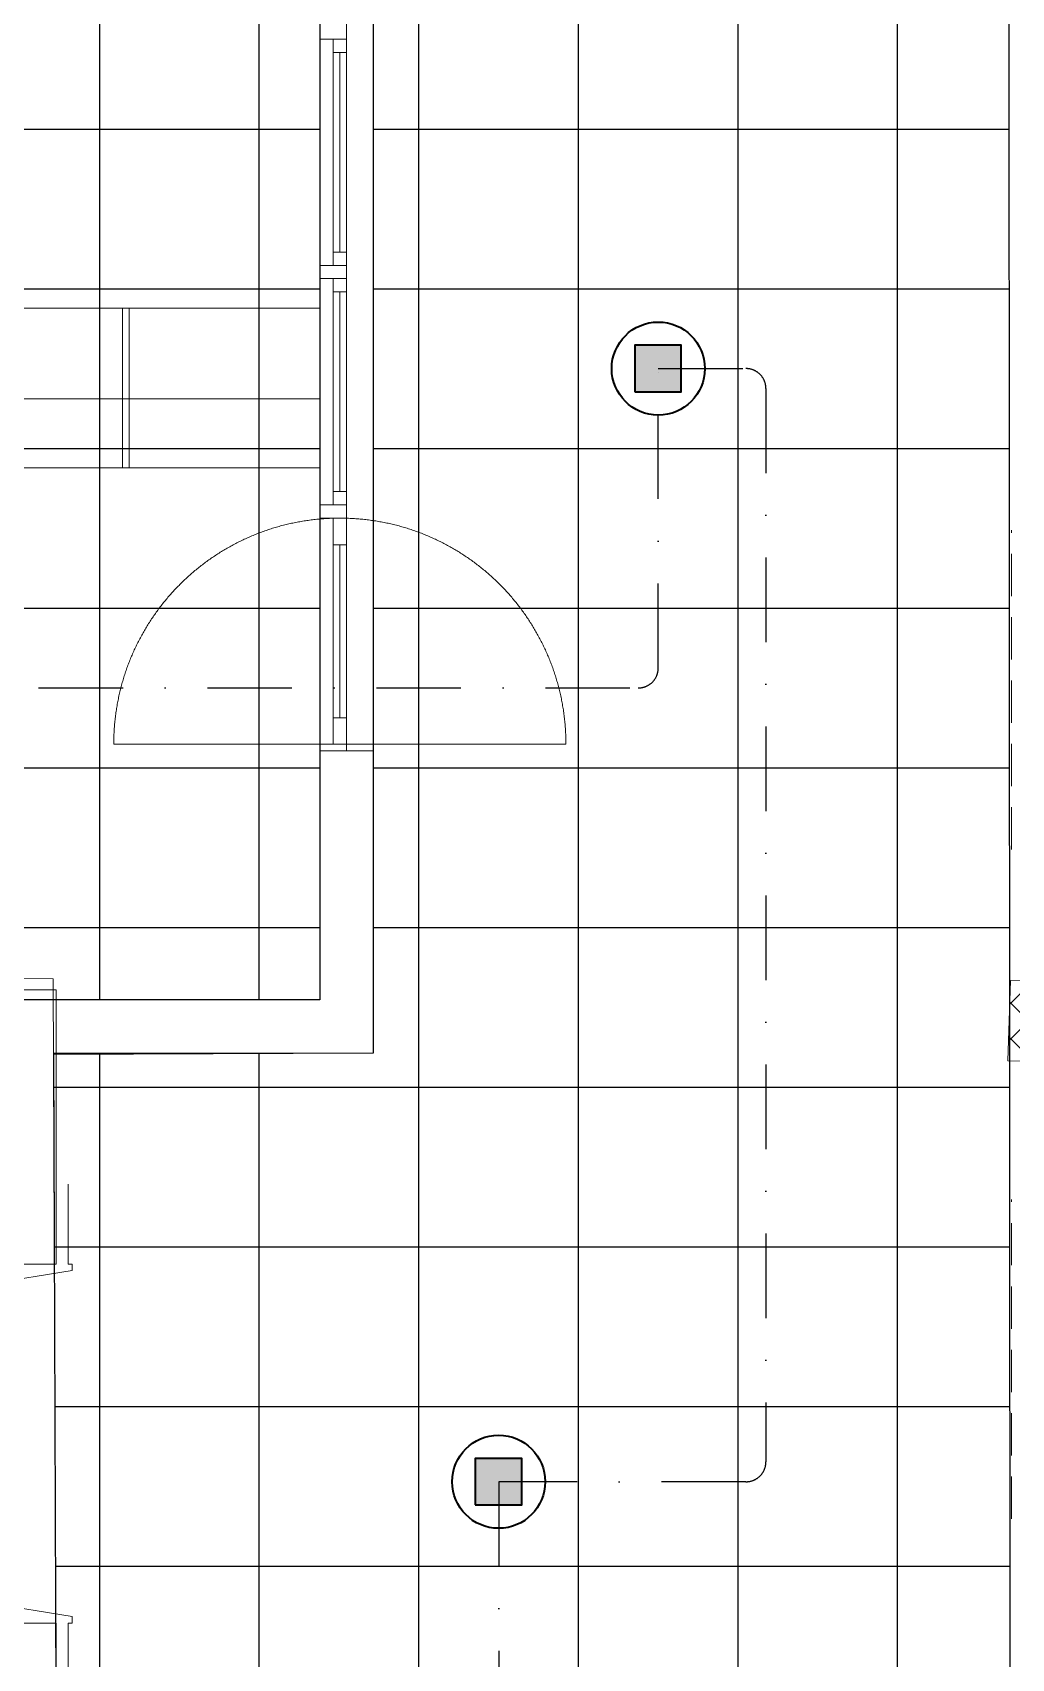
# Model space of a CAD drawing. Header units: inches. Extents: x -12418 to 472786, y -29325 to 19878.
# Drawn here: x 1547 to 5228, y -947 to 5163 of the extents above; entities that cross this region are included whole.
import ezdxf

# ---------------------------------------------------------------- set-up
doc = ezdxf.new("R2010")
doc.units = ezdxf.units.IN
doc.header["$LTSCALE"] = 25
doc.header["$MEASUREMENT"] = 0
for name, pattern in [('00-Ground Floor$0$DASHED', [0.75, 0.5, -0.25]), ('00-Ground Floor$0$HIDDEN', [9.525, 6.35, -3.175]), ('DASHDOT', [25.4, 12.7, -6.35, 0, -6.35])]:
    doc.linetypes.add(name, pattern=pattern)
doc.layers.get('0').update_dxf_attribs({"color": 8})
for name, color, linetype, lineweight in [('00-Ground Floor$0$Aluminum', 251, 'Continuous', 5), ('00-Ground Floor$0$C-HYDR-CTCH', 251, 'Continuous', 5), ('00-Ground Floor$0$Cabin', 7, 'Continuous', 5), ('00-Ground Floor$0$Hatch', 254, 'Continuous', 5), ('00-Ground Floor$0$LOADING', 253, 'Continuous', 5), ('00-Ground Floor$0$Structure', 251, 'Continuous', 5), ('00-Ground Floor$0$Walls', 251, 'Continuous', 5), ('E-LITE-CLNG-CNDT', 6, 'DASHDOT', 35), ('T-INTC-CLNG @ 100', 33, 'Continuous', 35), ('T-INTC-DEVC-NUMB', 2, 'Continuous', 25), ('T-SOUN-CLNG-CNDT', 3, 'DASHDOT', 25)]:
    doc.layers.add(name, color=color, linetype=linetype, lineweight=lineweight)
doc.layers.add('00-Ground Floor$0$False Ceiling', color=251, linetype='Continuous')
doc.styles.add('DC_Simplex', font='SIMPLEX.shx', dxfattribs={"width": 0.7})

# ---------------------------------------------------------------- blocks, each defined once
blk = doc.blocks.new('00-Ground Floor$0$A$Ce9e1c4c3')
at = {"layer": '00-Ground Floor$0$False Ceiling', "color": 254, "linetype": 'Continuous'}
for p, q in [((-98200, 1527.6), (-98200, 8602.6)), ((-97600, 1527.6), (-97600, 8602.6)), ((-97000, -12797.4, 0), (-97000, 8602.6)), ((-96400, -12797.4, 0), (-96400, 8602.6)), ((-95800, -12797.4, 0), (-95800, 8602.6)), ((-95200, -12797.4, 0), (-95200, 8602.6)), ((-101672.1, 4800), (-97372.1, 4800)), ((-97171.9, 4800), (-94780.4, 4800)), ((-101672.1, 4200), (-97372.1, 4200)), ((-97171.9, 4200), (-94780.1, 4200)), ((-101672.1, 3600), (-97372.1, 3600)), ((-97171.9, 3600), (-94779.7, 3600)), ((-101672.1, 3000), (-97372.1, 3000)), ((-97171.9, 3000), (-94779.4, 3000)), ((-101672.1, 2400), (-97372.1, 2400)), ((-97171.9, 2400), (-94779, 2400)), ((-101672.1, 1800), (-97372.1, 1800)), ((-97171.8, 1800), (-94778.7, 1800)), ((-98200, -12797.4, 0), (-98200, 1323.5)), ((-97600, -12797.4, 0), (-97600, 1325.9)), ((-98373.7, 1200), (-94778.3, 1200)), ((-98371.4, 600), (-94777.9, 600)), ((-98369, 0), (-94777.6, 0)), ((-98366.7, -600), (-94777.2, -600))]:
    blk.add_line(p, q, dxfattribs=at)
at = {"layer": '00-Ground Floor$0$False Ceiling', "color": 254}
for p, q in [((-97372.1, 8602.6), (-97372.1, 1527.6)), ((-97172.1, 8602.6, 0), (-97171.8, 1327.6, 0)), ((-94772.1, -9197.4, 0), (-94782.7, 8602.6, 0)), ((-97372.1, 1527.6), (-101672.1, 1527.6)), ((-97171.8, 1327.6, 0), (-98374.2, 1322.9, 0)), ((-98374.2, 1322.9, 0), (-98364, -1285, 0))]:
    blk.add_line(p, q, dxfattribs=at)
blk = doc.blocks.new('00-Ground Floor')
at = {"layer": '00-Ground Floor$0$Hatch'}
h = blk.add_hatch(dxfattribs=at)
h.set_pattern_fill('ANSI37', color=256, scale=30)
h.set_pattern_definition([(45, (-1981.42, -13099.68), (-67.35192, 67.35192), []), (135, (-1981.42, -13099.68), (-67.35192, -67.35192), [])])
h.paths.add_polyline_path([(48971.2, 8818.2), (48367.3, 8810.1), (48371.2, 8521.7), (48975.1, 8529.8)])
h.paths.add_polyline_path([(41810.5, 8810.5), (41227, 8805), (41207, 8513.7), (41790.5, 8519.1)])
h.paths.add_polyline_path([(27433.5, 8803.1), (26834.4, 8799), (26828.7, 8506), (27427.8, 8510)])
h.paths.add_polyline_path([(34618.7, 8805.3), (34017.5, 8797.8), (34009.3, 8512.1), (34610.5, 8519.6)])
h.paths.add_polyline_path([(20214.3, 8812.4), (19607.8, 8790.5), (19622.4, 8498), (20228.8, 8519.8)])
h.paths.add_polyline_path([(13477.7, 8802), (12255.7, 8825.9), (12249.3, 8529.8), (13471.3, 8505.8)])
h.paths.add_polyline_path([(13491.8, 1601.9), (12276.8, 1586.2), (12263.3, 1293.7), (13478.3, 1309.4)])
h.paths.add_polyline_path([(13465.7, -5591.3), (12262.6, -5607.3), (12256.9, -5900.3), (13460, -5884.3)])
h.paths.add_polyline_path([(13484.2, -12790), (12287.5, -12801.4), (12290.4, -13095.9), (13487, -13084.4)])
h.paths.add_polyline_path([(5849.2, -12787.9), (5245.6, -12791.6), (5256.3, -13077.1), (5859.8, -13073.4)])
h.paths.add_polyline_path([(5833.8, -5589.9), (5236.9, -5588.3), (5236.8, -5889.5), (5833.6, -5891)])
h.paths.add_polyline_path([(5843.6, 1599.7), (5224.3, 1600.9), (5213.7, 1298), (5833, 1296.7)])
h.paths.add_polyline_path([(5820.3, 8779.1), (5219.7, 8793.5), (5216, 8503.9), (5816.7, 8489.4)])
h.paths.add_polyline_path([(-1378.8, 8777.2), (-1981.4, 8799.9), (-1979.5, 8511.6), (-1376.9, 8488.9)])
h.paths.add_polyline_path([(-1371.1, -5601.1), (-1973.1, -5608.1), (-1969.7, -5899.7), (-1367.7, -5892.7)])
h.paths.add_polyline_path([(-1353.5, -12795.7), (-1951.9, -12796.7), (-1947.1, -13097.4), (-1348.7, -13096.4)])
h.paths.add_polyline_path([(20233.2, -12782.5), (19627.5, -12795.4), (19633.2, -13096.6), (20238.9, -13083.7)])
h.paths.add_polyline_path([(20226.6, -5590), (19632.3, -5607.6), (19634.4, -5904.1), (20228.7, -5886.6)])
h.paths.add_polyline_path([(20217.9, 1618), (19619, 1610.4), (19623, 1310.2), (20221.9, 1317.9)])
h.paths.add_polyline_path([(27418.3, 1602.8), (26816.3, 1607.5), (26820.6, 1315.3), (27422.5, 1310.7)])
h.paths.add_polyline_path([(27422, -5579.9), (26818.1, -5597.5), (26831.6, -5897.5), (27431.7, -5876.5)])
h.paths.add_polyline_path([(27438.1, -12795.9), (26834.3, -12789.3), (26831.9, -13075), (27435.7, -13081.6)])
h.paths.add_polyline_path([(34636.6, -12785.4), (34039.3, -12800), (34048.3, -13099.7), (34645.6, -13085.1)])
h.paths.add_polyline_path([(34629.3, -5597.1), (34028, -5595.2), (34029.2, -5892.4), (34630.4, -5894.3)])
h.paths.add_polyline_path([(34592.8, 1606.7), (34012, 1611.4), (34031.7, 1321.6), (34612.5, 1316.9)])
h.paths.add_polyline_path([(41796.2, 1606), (41198.6, 1619.8), (41200.6, 1327.8), (41798.2, 1314.1)])
h.paths.add_polyline_path([(41797.2, -5592.6), (41228.8, -5600.2), (41230.6, -5894.3), (41799, -5886.7)])
h.paths.add_polyline_path([(41834.3, -12789.7), (41229, -12792.4), (41230.4, -13096.9), (41835.6, -13094.3)])
h.paths.add_polyline_path([(49008.5, -12790.2), (48420.5, -12774.1), (48407.3, -13081.4), (48995.3, -13097.4)])
h.paths.add_polyline_path([(48992.7, -5590.8), (48389.5, -5589.7), (48387.5, -5886.2), (48990.7, -5887.3)])
at = {"layer": '00-Ground Floor$0$Aluminum'}
for p, q in [((2627.9, 2463, 0), (2627.9, 7863, 0)), ((2727.9, 7863, 0), (2727.9, 2463, 0)), ((2627.9, 5138, 0), (2727.9, 5138, 0)), ((2677.9, 4288, 0), (2677.9, 5138, 0)), ((2677.9, 5088, 0), (2727.9, 5088, 0)), ((2702.9, 4338, 0), (2702.9, 5088, 0)), ((2627.9, 4288, 0), (2727.9, 4288, 0)), ((2677.9, 4338, 0), (2727.9, 4338, 0)), ((2627.9, 4238, 0), (2727.9, 4238, 0)), ((2677.9, 3388, 0), (2677.9, 4238, 0)), ((2677.9, 4188, 0), (2727.9, 4188, 0)), ((2702.9, 3438, 0), (2702.9, 4188, 0)), ((2677.9, 3438, 0), (2727.9, 3438, 0)), ((2627.9, 3388, 0), (2727.9, 3388, 0)), ((2627.9, 3338, 0), (2727.9, 3338, 0)), ((2677.9, 2488, 0), (2677.9, 3338, 0)), ((2677.9, 3238, 0), (2727.9, 3238, 0)), ((2702.9, 2588, 0), (2702.9, 3238, 0)), ((2677.9, 2588, 0), (2727.9, 2588, 0)), ((2627.9, 2488, 0), (2727.9, 2488, 0))]:
    blk.add_line(p, q, dxfattribs=at)
at = {"layer": '00-Ground Floor$0$Aluminum', "linetype": '00-Ground Floor$0$HIDDEN'}
for p, q in [((5227.9, 2092.6, 0), (5227.9, 3292.6, 0)), ((5227.9, -422.4, 0), (5227.9, 777.6, 0))]:
    blk.add_line(p, q, dxfattribs=at)
at = {"layer": '00-Ground Floor$0$Aluminum', "linetype": '00-Ground Floor$0$DASHED', "ltscale": 300}
blk.add_line((1852.9, 2488, 0), (3552.9, 2488, 0), dxfattribs=at)
blk.add_arc((2702.9, 2488, 0), 850, 0, 180, dxfattribs=at)
at = {"layer": '00-Ground Floor$0$C-HYDR-CTCH', "flags": 128}
for points in [[(-1853.1, 1610.2), (-1841.7, -1281.3), (1636, -1285), (1624.7, 1606.5), (-1853.1, 1610.2)], [(5224.3, 1600.9), (5213.7, 1298), (5833, 1296.7), (5843.6, 1599.7), (5224.3, 1600.9)]]:
    blk.add_lwpolyline(points, dxfattribs=at)
at = {"layer": '00-Ground Floor$0$Cabin'}
for points in [[(1386, 530), (1386, 460), (1696, 510), (1696, 535), (1681, 535), (1681, 835)], [(1411, -815), (1411, -815), (1386, -815), (1386, -740), (1696, -790), (1696, -815), (1681, -815), (1681, -1115)]]:
    blk.add_lwpolyline(points, dxfattribs=at)
at = {"layer": '00-Ground Floor$0$LOADING'}
for p, q in [((-1672.1, 4127.6, 0), (2627.9, 4127.6, 0)), ((1886.4, 3527.6, 0), (1886.4, 4127.6, 0)), ((1911.4, 3527.6, 0), (1911.4, 4127.6, 0)), ((-1672.1, 3786.4, 0), (2627.9, 3786.4, 0)), ((-1672.1, 3527.6, 0), (2627.9, 3527.6, 0))]:
    blk.add_line(p, q, dxfattribs=at)
at = {"layer": '00-Ground Floor$0$Structure'}
for points in [[(1636, 535), (1411, 535), (1411, 1340), (-1589, 1340), (-1589, -1060), (1411, -1060), (1411, -815), (1636, -815), (1636, -1285), (-1814, -1285), (-1814, 1565)], [(-1514, 1565), (1636, 1565), (1636, 535)]]:
    blk.add_lwpolyline(points, dxfattribs=at)
at = {"layer": '00-Ground Floor$0$Walls'}
for p, q in [((2627.9, 2463, 0), (2827.9, 2463, 0)), ((2627.9, 1527.6, 0), (2627.9, 2463, 0)), ((2827.9, 1327.6, 0), (2827.9, 2463, 0)), ((1625, 1527.5), (2627.9, 1527.6, 0)), ((1625.8, 1327.5), (2827.9, 1327.6, 0))]:
    blk.add_line(p, q, dxfattribs=at)
at = {"layer": '00-Ground Floor$0$False Ceiling', "color": 254}
blk.add_blockref('00-Ground Floor$0$A$Ce9e1c4c3', (100000, 0), dxfattribs=at)
blk = doc.blocks.new('DC_PA-CL-Speaker')
blk.add_hatch(color=256).paths.add_polyline_path([(-0.883, -0.87), (0.865, -0.87), (0.865, 0.878), (-0.883, 0.878)])
blk.add_lwpolyline([(-0.883, -0.87), (0.865, -0.87), (0.865, 0.878), (-0.883, 0.878)], close=True)
blk.add_circle((0, 0), 1.75)
at = {"layer": 'T-INTC-DEVC-NUMB', "style": 'DC_Simplex', "width": 0.7}
blk.add_attdef('DC_CONTROL', (3.364, 2.471), '', height=2, rotation=360, dxfattribs=at)

msp = doc.modelspace()

# ---------------------------------------------------------------- linework, layer by layer
at = {"layer": 'T-SOUN-CLNG-CNDT'}
for points in [[(300, 2700), (3825, 2700, 0.414214), (3900, 2775), (3900, 3900)], [(3900, 3900), (4229.8, 3900, -0.414214), (4304.8, 3825), (4304.8, -208.2, -0.414214), (4229.8, -283.2), (3300, -283.2)], [(3300, -283.2), (3300, -2007.8, -0.414214), (3225, -2082.8), (-2100, -2082.8)]]:
    msp.add_lwpolyline(points, format="xyb", dxfattribs=at)

# ---------------------------------------------------------------- block references
at = {"layer": 'E-LITE-CLNG-CNDT'}
msp.add_blockref('00-Ground Floor', (0, 0), dxfattribs=at)
at = {"layer": 'T-INTC-CLNG @ 100', "xscale": 100, "yscale": 100, "zscale": 100}
for p in [(3900, 3900), (3300, -283.2)]:
    msp.add_blockref('DC_PA-CL-Speaker', p, dxfattribs=at)

doc.saveas('drawing.dxf')
